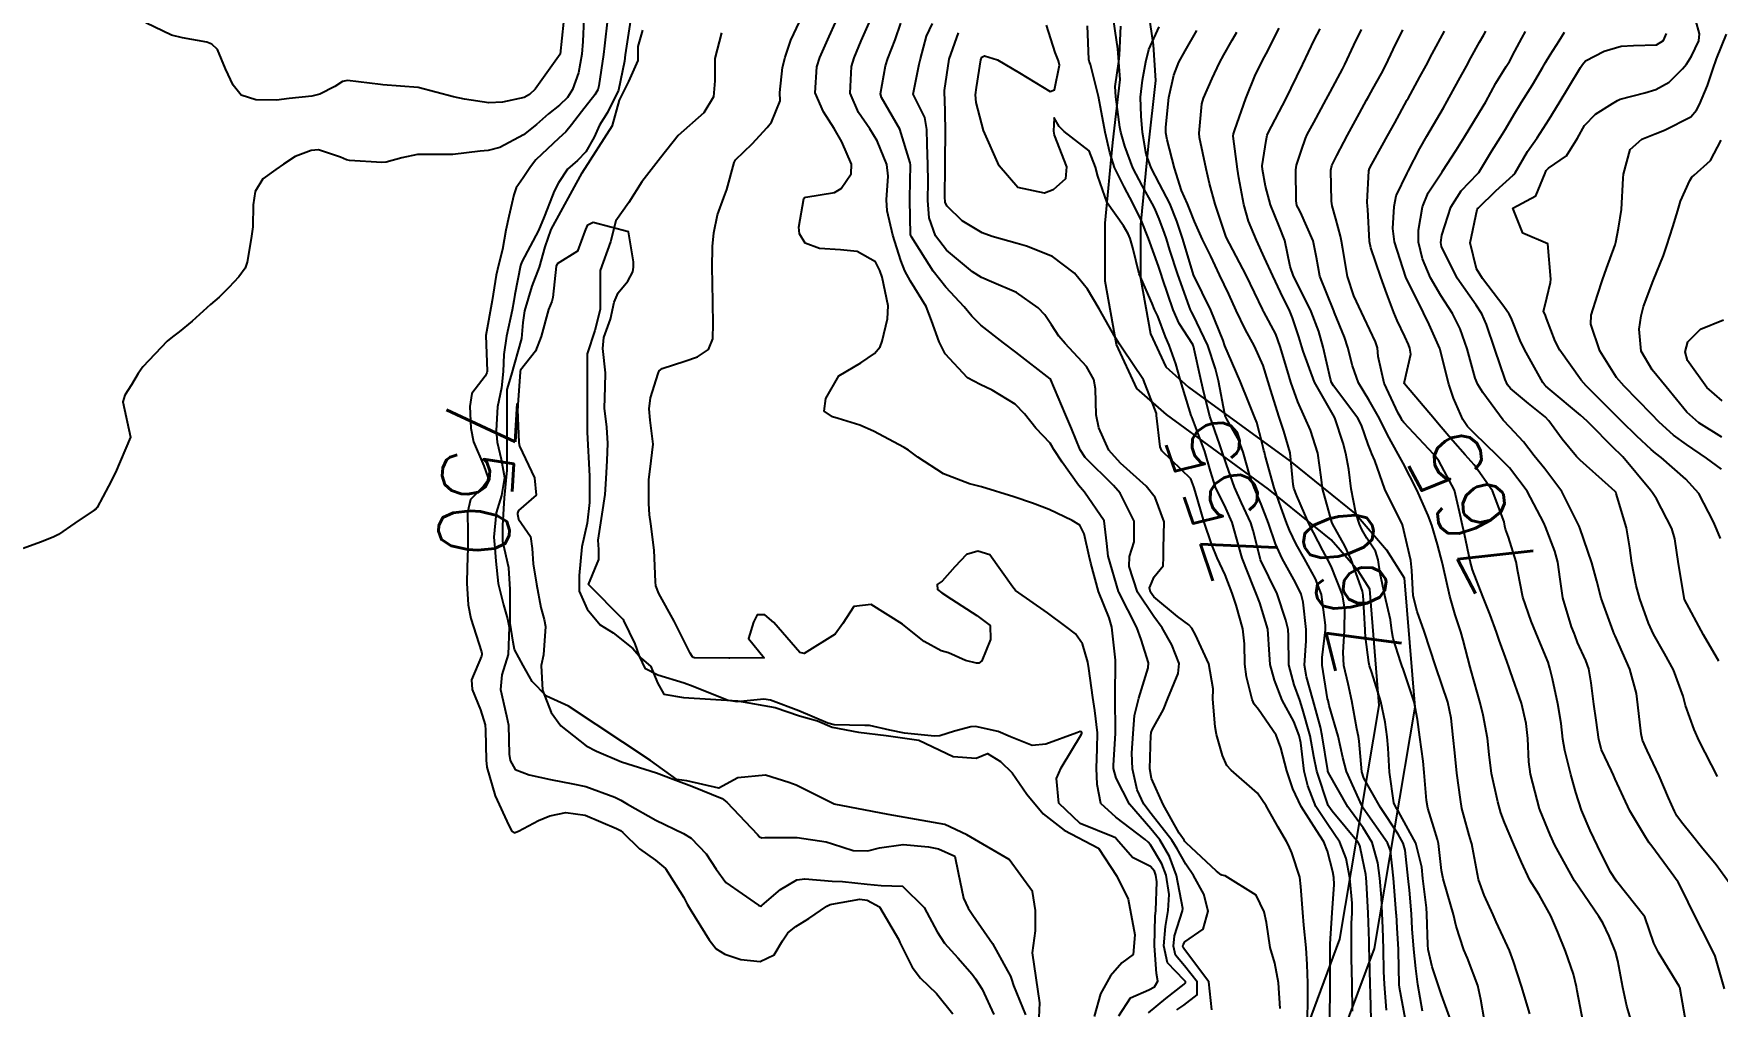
# Model space of a CAD drawing. Header units: metres. Extents: x 318500 to 325275, y 7408834 to 7428799.
# Drawn here: x 322122.5 to 322217.8, y 7422622.8 to 7422677.8 of the extents above; entities that cross this region are included whole.
import ezdxf
from ezdxf.enums import TextEntityAlignment as Align

# ---------------------------------------------------------------- set-up
doc = ezdxf.new("R2010")
doc.units = ezdxf.units.M
doc.header["$MEASUREMENT"] = 0
for name, color, linetype in [('Cotas', 45, 'Continuous'), ('Curvas de Nivel 1m', 11, 'Continuous'), ('Curvas de Nivel 5m', 15, 'Continuous'), ('Hidrografia', 140, 'Continuous'), ('Vias Primárias', 230, 'Continuous'), ('Vias Secundárias', 230, 'Continuous')]:
    doc.layers.add(name, color=color, linetype=linetype)
doc.styles.add('Style-STANDARD', font='STANDARD.shx')

msp = doc.modelspace()

# ---------------------------------------------------------------- linework, layer by layer
at = {"layer": 'Curvas de Nivel 1m', "flags": 128}
for points, elevation in [([(322153.649, 7422678.627), (322153.587, 7422677.347), (322153.519, 7422676.628), (322153.331, 7422675.583), (322153.004, 7422674.633), (322152.714, 7422674.185), (322152.257, 7422673.742), (322151.642, 7422673.256), (322150.968, 7422672.659), (322150.234, 7422672.069), (322148.883, 7422671.347), (322148.225, 7422671.18), (322147.78, 7422671.148), (322146.222, 7422670.961), (322144.441, 7422670.966), (322144.222, 7422670.956), (322143.346, 7422670.763), (322142.466, 7422670.526), (322142.216, 7422670.509), (322140.39, 7422670.626), (322140.218, 7422670.66), (322139.868, 7422670.805), (322138.624, 7422671.224), (322138.224, 7422671.187), (322137.315, 7422670.844), (322136.652, 7422670.415), (322136.209, 7422670.117), (322135.477, 7422669.591), (322135.041, 7422668.871), (322134.93, 7422668.121), (322134.906, 7422666.873), (322134.816, 7422666.211), (322134.596, 7422664.875), (322134.49, 7422664.521), (322134.127, 7422664.038), (322133.566, 7422663.441), (322133.015, 7422662.896), (322132.527, 7422662.481), (322132.098, 7422662.098), (322131.481, 7422661.524), (322130.74, 7422660.923), (322130.363, 7422660.641), (322130.075, 7422660.404), (322128.691, 7422658.951), (322128.432, 7422658.576), (322128.044, 7422657.918), (322127.666, 7422657.335), (322127.553, 7422656.967), (322128, 7422654.96), (322127.139, 7422652.973), (322126.752, 7422652.194), (322126.105, 7422650.988), (322126.037, 7422650.9), (322125.948, 7422650.84), (322124.842, 7422650.095), (322123.927, 7422649.467), (322123.627, 7422649.312), (322122.907, 7422649.025), (322121.916, 7422648.675)], 751), ([(322152.499, 7422678.457), (322152.3, 7422676.64), (322150.888, 7422674.661), (322150.568, 7422674.363), (322150.263, 7422674.194), (322149.035, 7422673.912), (322148.258, 7422673.891), (322146.882, 7422674.093), (322146.263, 7422674.229), (322144.27, 7422674.75), (322142.272, 7422674.906), (322142.134, 7422674.919), (322140.275, 7422675.147), (322139.992, 7422675.086), (322139.56, 7422674.811), (322138.714, 7422674.373), (322138.262, 7422674.264), (322136.973, 7422674.135), (322136.258, 7422674.035), (322135.083, 7422674.046), (322134.262, 7422674.319), (322133.809, 7422674.887), (322133.375, 7422675.802), (322132.914, 7422676.901), (322132.592, 7422677.195), (322132.304, 7422677.319), (322130.93, 7422677.554), (322130.308, 7422677.71), (322128.864, 7422678.405)], 752), ([(322156.288, 7422678.559), (322155.984, 7422676.595), (322155.945, 7422676.246), (322155.609, 7422674.6), (322154.974, 7422673.332), (322154.534, 7422672.616), (322154.233, 7422671.934), (322153.748, 7422671.102), (322153.277, 7422670.629), (322152.718, 7422670.129), (322152.201, 7422669.359), (322151.959, 7422668.878), (322151.86, 7422668.645), (322151.397, 7422667.426), (322151.085, 7422666.656), (322150.142, 7422664.889), (322150.062, 7422664.671), (322149.745, 7422663.046), (322149.684, 7422662.676), (322149.581, 7422662.154), (322149.265, 7422660.682), (322149.122, 7422659.637), (322149.083, 7422658.685), (322148.975, 7422657.757), (322148.754, 7422656.689), (322148.673, 7422655.347), (322148.738, 7422654.689), (322148.965, 7422653.716), (322149.151, 7422652.682), (322148.99, 7422651.659), (322148.679, 7422650.689), (322148.552, 7422649.307), (322148.603, 7422648.69), (322148.665, 7422647.943), (322148.803, 7422646.686), (322149.093, 7422645.47), (322149.32, 7422644.678), (322149.409, 7422644.221), (322149.364, 7422642.677), (322149.002, 7422641.513), (322148.919, 7422640.679), (322149.27, 7422639.203), (322149.374, 7422638.674), (322149.418, 7422637.029), (322149.467, 7422636.673), (322149.762, 7422636.165), (322150.555, 7422635.861), (322151.754, 7422635.589), (322153.023, 7422635.356), (322153.749, 7422635.199), (322155.404, 7422634.595), (322155.738, 7422634.427), (322156.112, 7422634.206), (322157.721, 7422633.304), (322159.28, 7422632.544), (322159.707, 7422632.271), (322160.555, 7422631.384), (322161.122, 7422630.519), (322161.679, 7422629.774), (322163.515, 7422628.482), (322163.659, 7422628.435), (322163.691, 7422628.448), (322163.721, 7422628.479), (322164.763, 7422629.38), (322165.682, 7422629.922), (322166.152, 7422629.983), (322167.681, 7422629.847), (322168.281, 7422629.821), (322169.679, 7422629.668), (322170.467, 7422629.604), (322171.678, 7422629.551), (322172.898, 7422628.361), (322173.639, 7422626.976), (322174.048, 7422626.344), (322174.803, 7422625.513), (322175.613, 7422624.587), (322175.798, 7422624.318), (322176.175, 7422623.741), (322176.836, 7422622.307)], 749), ([(322185.583, 7422622.392), (322186.568, 7422623.203), (322187.608, 7422624.018), (322187.683, 7422624.085), (322187.683, 7422624.159), (322187.611, 7422624.24), (322186.668, 7422625.222), (322186.456, 7422626.178), (322186.545, 7422627.278), (322186.705, 7422628.174), (322186.764, 7422629.083), (322186.592, 7422630.176), (322186.341, 7422630.825), (322185.707, 7422631.89), (322185.567, 7422632.051), (322185.393, 7422632.195), (322183.729, 7422633.465), (322182.887, 7422634.229), (322182.68, 7422635.307), (322182.644, 7422636.231), (322182.678, 7422637.334), (322182.695, 7422638.231), (322182.547, 7422639.495), (322182.444, 7422640.234), (322182.205, 7422641.876), (322182.146, 7422642.237), (322181.86, 7422643.28), (322181.46, 7422643.84), (322180.9, 7422644.255), (322179.881, 7422645.025), (322178.066, 7422646.298), (322177.903, 7422646.485), (322176.601, 7422648.313), (322175.932, 7422648.517), (322175.284, 7422648.33), (322174.639, 7422647.62), (322173.907, 7422646.811), (322173.635, 7422646.623), (322173.654, 7422646.354), (322173.897, 7422646.152), (322174.438, 7422645.796), (322175.878, 7422644.878), (322176.637, 7422644.312), (322176.651, 7422643.523), (322176.161, 7422642.317), (322175.987, 7422642.179), (322175.848, 7422642.182), (322175.234, 7422642.329), (322174.267, 7422642.756), (322173.855, 7422642.881), (322172.902, 7422643.406), (322171.868, 7422644.219), (322171.672, 7422644.382), (322169.887, 7422645.506), (322168.909, 7422645.391), (322168.29, 7422644.424), (322167.864, 7422643.818), (322166.115, 7422642.719), (322165.853, 7422642.784), (322164.399, 7422644.475), (322163.876, 7422644.906), (322163.446, 7422644.917), (322163.235, 7422644.49), (322162.948, 7422643.581), (322163.85, 7422642.48), (322161.895, 7422642.463), (322161.849, 7422642.465), (322159.911, 7422642.477), (322159.849, 7422642.495), (322159.782, 7422642.541), (322159.65, 7422642.744), (322158.756, 7422644.551), (322157.893, 7422646.115), (322157.721, 7422646.563), (322157.689, 7422646.777), (322157.627, 7422648.565), (322157.434, 7422650.057), (322157.359, 7422650.569), (322157.318, 7422651.211), (322157.321, 7422652.57), (322157.395, 7422653.163), (322157.556, 7422654.567), (322157.392, 7422655.937), (322157.333, 7422656.57), (322157.42, 7422657.188), (322157.846, 7422658.563), (322157.911, 7422658.713), (322158.064, 7422658.842), (322159.351, 7422659.267), (322160.075, 7422659.516), (322160.695, 7422659.917), (322160.935, 7422660.527), (322160.962, 7422661.39), (322160.942, 7422662.528), (322160.914, 7422663.742), (322160.908, 7422664.528), (322160.926, 7422665.761), (322160.997, 7422666.528), (322161.206, 7422667.551), (322161.555, 7422668.52), (322161.737, 7422668.977), (322162.146, 7422670.511), (322162.222, 7422670.659), (322163.168, 7422671.564), (322164.019, 7422672.483), (322164.253, 7422672.784), (322164.74, 7422674), (322164.734, 7422674.475), (322164.878, 7422675.887), (322165.031, 7422676.473), (322165.35, 7422677.429), (322165.842, 7422678.465)], 749), ([(322189.165, 7422622.565), (322188.997, 7422624.146), (322187.628, 7422625.983), (322187.55, 7422626.082), (322187.532, 7422626.161), (322187.544, 7422626.249), (322187.634, 7422626.412), (322188.674, 7422627.121), (322188.965, 7422628.147), (322188.713, 7422629.111), (322188.136, 7422630.156), (322187.696, 7422630.806), (322187.205, 7422631.667), (322186.897, 7422632.172), (322185.732, 7422633.645), (322185.315, 7422634.196), (322184.941, 7422635.013), (322184.677, 7422636.206), (322184.651, 7422637.079), (322184.71, 7422638.206), (322184.8, 7422639.21), (322185.033, 7422640.202), (322185.57, 7422641.919), (322185.577, 7422642.194), (322185.18, 7422643.517), (322184.93, 7422644.204), (322183.9, 7422646.2), (322183.889, 7422646.22), (322183.885, 7422646.236), (322183.298, 7422648.226), (322183.222, 7422648.942), (322183.078, 7422650.229), (322181.974, 7422651.848), (322181.623, 7422652.245), (322180.706, 7422653.553), (322180.223, 7422654.267), (322180.148, 7422654.404), (322180.014, 7422654.62), (322179.212, 7422655.472), (322178.573, 7422656.292), (322178.038, 7422656.833), (322176.736, 7422657.626), (322176.054, 7422657.947), (322175.351, 7422658.331), (322174.08, 7422659.683), (322173.742, 7422660.355), (322173.314, 7422661.574), (322173.007, 7422662.367), (322172.131, 7422663.796), (322171.798, 7422664.383), (322171.578, 7422664.956), (322171.116, 7422666.391), (322170.804, 7422667.773), (322170.773, 7422668.394), (322170.864, 7422669.739), (322170.786, 7422670.394), (322170.24, 7422671.73), (322169.828, 7422672.406), (322169.174, 7422673.332), (322168.7, 7422674.424), (322168.777, 7422675.939), (322168.931, 7422676.421), (322169.34, 7422677.389), (322169.782, 7422678.408)], 751), ([(322193.037, 7422622.64), (322192.935, 7422624.09), (322192.724, 7422625.197), (322192.474, 7422626.097), (322192.255, 7422627.497), (322192.121, 7422628.103), (322191.674, 7422629.053), (322189.923, 7422630.136), (322189.731, 7422630.18), (322189.691, 7422630.194), (322189.43, 7422630.405), (322187.708, 7422632.004), (322187.644, 7422632.096), (322187.606, 7422632.162), (322187.317, 7422632.565), (322186.408, 7422634.18), (322185.762, 7422635.648), (322185.667, 7422636.192), (322185.725, 7422638.127), (322185.73, 7422638.191), (322185.736, 7422638.246), (322185.793, 7422638.397), (322186.43, 7422639.562), (322186.68, 7422640.177), (322187.258, 7422641.586), (322187.312, 7422642.168), (322186.898, 7422643.212), (322186.36, 7422644.183), (322185.879, 7422644.821), (322184.962, 7422646.204), (322184.491, 7422647.641), (322184.52, 7422648.211), (322184.772, 7422649.041), (322184.778, 7422650.208), (322183.974, 7422651.802), (322183.608, 7422652.224), (322182.004, 7422653.816), (322181.711, 7422654.244), (322181.223, 7422655.453), (322180.895, 7422656.257), (322180.059, 7422658.206), (322180.016, 7422658.271), (322178.082, 7422659.773), (322177.391, 7422660.307), (322176.1, 7422661.312), (322175.588, 7422661.811), (322175.155, 7422662.334), (322174.127, 7422663.461), (322173.4, 7422664.361), (322172.169, 7422666.295), (322172.132, 7422666.38), (322172.122, 7422666.429), (322172.087, 7422668.381), (322172.088, 7422668.484), (322172.113, 7422670.381), (322172.106, 7422670.497), (322171.514, 7422672.387), (322170.484, 7422674.182), (322170.419, 7422674.399), (322170.715, 7422675.975), (322170.848, 7422676.395), (322171.25, 7422677.456), (322171.583, 7422678.387)], 752), ([(322194.586, 7422622.07), (322194.607, 7422623.058), (322194.595, 7422624.07), (322194.563, 7422625.128), (322194.501, 7422626.071), (322194.376, 7422627.346), (322194.315, 7422628.073), (322194.212, 7422629.544), (322194.138, 7422630.076), (322193.704, 7422631.441), (322193.502, 7422631.877), (322193.389, 7422632.085), (322192.924, 7422632.89), (322192.238, 7422634.103), (322191.751, 7422634.823), (322190.259, 7422636.133), (322190.025, 7422636.389), (322189.778, 7422636.957), (322189.438, 7422638.144), (322189.364, 7422638.577), (322189.223, 7422640.146), (322189.247, 7422640.727), (322189.001, 7422642.148), (322188.239, 7422643.783), (322188.034, 7422644.158), (322187.873, 7422644.356), (322187.228, 7422644.822), (322185.896, 7422645.936), (322185.708, 7422646.193), (322185.648, 7422646.45), (322185.913, 7422647.063), (322186.419, 7422647.686), (322186.434, 7422648.182), (322186.44, 7422648.687), (322186.465, 7422650.182), (322185.971, 7422651.561), (322185.448, 7422652.198), (322183.999, 7422653.489), (322183.349, 7422654.227), (322182.77, 7422655.485), (322182.622, 7422656.234), (322182.579, 7422657.707), (322182.495, 7422658.236), (322182.071, 7422658.957), (322180.867, 7422660.258), (322180.516, 7422660.685), (322180.1, 7422661.314), (322179.714, 7422661.884), (322179.35, 7422662.281), (322178.123, 7422663.146), (322176.699, 7422663.746), (322176.135, 7422664.003), (322175.636, 7422664.328), (322174.158, 7422665.542), (322173.543, 7422666.359), (322173.185, 7422667.37), (322173.101, 7422668.366), (322173.115, 7422669.457), (322173.107, 7422670.367), (322173.057, 7422671.549), (322173.044, 7422672.368), (322172.935, 7422673.048), (322172.27, 7422674.38), (322172.609, 7422676.062), (322172.683, 7422676.374), (322173.028, 7422677.661), (322173.36, 7422678.365)], 753), ([(322195.851, 7422622.056), (322195.863, 7422623.8), (322195.857, 7422624.056), (322195.857, 7422624.299), (322195.859, 7422626.057), (322195.866, 7422626.289), (322195.982, 7422628.055), (322196.09, 7422629.648), (322196.069, 7422630.054), (322196.009, 7422630.372), (322195.705, 7422631.541), (322195.508, 7422632.062), (322195.084, 7422632.702), (322194.224, 7422634.075), (322193.755, 7422635.076), (322193.413, 7422636.085), (322193.073, 7422637.381), (322192.804, 7422638.095), (322191.812, 7422639.558), (322191.563, 7422639.86), (322191.443, 7422640.116), (322191.121, 7422641.403), (322191.034, 7422642.122), (322191.008, 7422643.269), (322190.914, 7422644.124), (322190.554, 7422645.466), (322190.324, 7422646.134), (322189.916, 7422647.18), (322189.463, 7422648.145), (322189.149, 7422648.937), (322188.734, 7422650.152), (322188.23, 7422651.904), (322188.157, 7422652.158), (322187.987, 7422652.617), (322186.342, 7422654.185), (322186.238, 7422654.412), (322186.043, 7422656.19), (322186.032, 7422656.312), (322185.298, 7422658.201), (322184.087, 7422659.997), (322183.937, 7422660.222), (322183.722, 7422660.595), (322182.798, 7422662.233), (322182.126, 7422663.334), (322181.398, 7422664.251), (322180.154, 7422665.192), (322178.679, 7422665.776), (322178.164, 7422665.918), (322176.743, 7422666.314), (322176.172, 7422666.528), (322175.049, 7422667.208), (322174.187, 7422668.029), (322174.086, 7422668.248), (322174.074, 7422668.352), (322174.073, 7422668.47), (322174.087, 7422670.352), (322174.087, 7422670.487), (322174.098, 7422672.352), (322174.066, 7422674.151), (322174.047, 7422674.353), (322174.049, 7422674.578), (322174.3, 7422676.35), (322174.83, 7422677.835)], 754), ([(322198.182, 7422622.021), (322198.138, 7422623.486), (322198.118, 7422624.022), (322198.081, 7422625.576), (322198.07, 7422626.024), (322198.063, 7422626.442), (322198.019, 7422628.025), (322197.926, 7422629.787), (322197.905, 7422630.027), (322197.881, 7422630.216), (322197.701, 7422631.131), (322197.54, 7422631.864), (322197.455, 7422632.034), (322195.981, 7422633.811), (322195.779, 7422634.059), (322195.741, 7422634.126), (322195.109, 7422636.067), (322194.946, 7422636.9), (322194.733, 7422638.071), (322194.291, 7422639.597), (322194.14, 7422640.077), (322193.833, 7422640.944), (322193.53, 7422642.085), (322193.509, 7422643.728), (322193.489, 7422644.086), (322193.36, 7422644.606), (322192.858, 7422646.096), (322191.929, 7422648.028), (322191.898, 7422648.11), (322191.515, 7422649.686), (322191.369, 7422650.119), (322190.848, 7422651.245), (322190.452, 7422652.133), (322189.999, 7422653.414), (322189.762, 7422654.142), (322189.623, 7422654.535), (322189.05, 7422656.15), (322188.71, 7422657.493), (322188.573, 7422658.155), (322188.129, 7422660.12), (322188.115, 7422660.16), (322188.09, 7422660.206), (322187.327, 7422661.397), (322186.988, 7422662.177), (322186.38, 7422663.943), (322186.294, 7422664.188), (322186.147, 7422664.634), (322185.586, 7422666.199), (322185.182, 7422667.207), (322184.707, 7422668.212), (322184.204, 7422669.131), (322183.655, 7422670.226), (322183.392, 7422671.069), (322183.132, 7422672.231), (322182.863, 7422673.635), (322182.752, 7422674.235), (322182.297, 7422676.047), (322182.236, 7422676.241), (322182.212, 7422676.331), (322182.143, 7422678.243)], 756), ([(322199.047, 7422622.549), (322198.933, 7422624.01), (322198.904, 7422624.728), (322198.881, 7422626.011), (322198.843, 7422627.203), (322198.812, 7422628.013), (322198.762, 7422628.925), (322198.674, 7422630.015), (322198.568, 7422630.886), (322198.233, 7422632.022), (322197.722, 7422632.857), (322196.861, 7422634.043), (322195.769, 7422635.966), (322195.732, 7422636.06), (322195.724, 7422636.107), (322195.411, 7422638.064), (322195.308, 7422638.554), (322194.903, 7422640.069), (322194.516, 7422641.397), (322194.408, 7422642.074), (322194.503, 7422643.434), (322194.512, 7422644.074), (322194.339, 7422645.629), (322194.227, 7422646.077), (322193.91, 7422646.748), (322193.145, 7422648.092), (322192.768, 7422648.927), (322192.379, 7422650.104), (322191.966, 7422651.184), (322191.568, 7422652.116), (322191.326, 7422652.784), (322190.939, 7422654.126), (322190.69, 7422654.804), (322190.028, 7422655.948), (322189.943, 7422656.141), (322189.908, 7422656.265), (322189.538, 7422658.145), (322189.379, 7422658.838), (322188.934, 7422660.152), (322188.107, 7422661.891), (322188.013, 7422662.065), (322187.971, 7422662.162), (322187.889, 7422662.387), (322187.245, 7422664.173), (322186.801, 7422665.54), (322186.605, 7422666.183), (322186.496, 7422666.508), (322186.181, 7422667.323), (322185.93, 7422667.936), (322185.801, 7422668.196), (322185.245, 7422669.164), (322184.7, 7422670.213), (322184.238, 7422671.437), (322184.024, 7422672.222), (322183.969, 7422672.507), (322183.739, 7422674.225), (322183.705, 7422674.799), (322183.901, 7422676.224), (322183.943, 7422676.586), (322184.03, 7422678.223)], 757), ([(322200.122, 7422621.995), (322199.785, 7422623.82), (322199.769, 7422623.998), (322199.732, 7422625.906), (322199.728, 7422625.999), (322199.652, 7422627.191), (322199.609, 7422627.95), (322199.605, 7422628.001), (322199.604, 7422628.058), (322199.443, 7422630.004), (322199.277, 7422631.578), (322199.112, 7422632.009), (322197.739, 7422633.982), (322197.707, 7422634.03), (322197.656, 7422634.116), (322196.794, 7422636.045), (322196.576, 7422636.847), (322196.322, 7422638.052), (322195.816, 7422639.791), (322195.745, 7422640.061), (322195.72, 7422640.162), (322195.415, 7422642.064), (322195.416, 7422642.503), (322195.6, 7422644.063), (322195.608, 7422644.329), (322195.377, 7422646.065), (322195.033, 7422646.949), (322194.403, 7422648.075), (322193.938, 7422648.916), (322193.563, 7422649.702), (322193.408, 7422650.088), (322193.083, 7422650.973), (322192.695, 7422652.099), (322192.183, 7422653.932), (322192.141, 7422654.108), (322192.117, 7422654.214), (322192.015, 7422654.618), (322191.71, 7422655.798), (322191.591, 7422656.117), (322191.283, 7422656.879), (322190.773, 7422658.129), (322190.084, 7422659.707), (322189.909, 7422660.142), (322189.807, 7422660.428), (322189.117, 7422662.15), (322188.14, 7422664.16), (322187.535, 7422666.17), (322187.196, 7422667.191), (322186.786, 7422668.181), (322186.207, 7422669.293), (322185.74, 7422670.197), (322185.459, 7422670.974), (322185.251, 7422672.205), (322185.178, 7422673.125), (322185.138, 7422674.207), (322185.244, 7422675.165), (322185.433, 7422676.203), (322185.603, 7422676.908), (322186.194, 7422678.192)], 758), ([(322201.081, 7422622.492), (322200.831, 7422623.988), (322200.719, 7422624.893), (322200.596, 7422625.99), (322200.499, 7422627.144), (322200.456, 7422627.992), (322200.347, 7422629.326), (322200.275, 7422629.994), (322200.098, 7422631.604), (322200, 7422631.997), (322199.718, 7422632.504), (322198.714, 7422634.015), (322197.765, 7422635.668), (322197.649, 7422636.032), (322197.51, 7422637.757), (322197.47, 7422638.035), (322197.364, 7422638.469), (322197.088, 7422640.041), (322196.875, 7422641.003), (322196.631, 7422642.048), (322196.59, 7422642.781), (322196.676, 7422644.048), (322196.702, 7422645.233), (322196.56, 7422646.05), (322195.924, 7422647.663), (322195.717, 7422648.062), (322195.449, 7422648.551), (322194.664, 7422650.073), (322193.973, 7422651.642), (322193.814, 7422652.082), (322193.774, 7422652.292), (322193.593, 7422654.086), (322193.242, 7422655.312), (322192.98, 7422656.096), (322192.493, 7422657.664), (322192.355, 7422658.106), (322192.074, 7422659.012), (322191.59, 7422660.117), (322191.053, 7422661.079), (322190.541, 7422662.134), (322190.124, 7422663.053), (322189.607, 7422664.145), (322189.106, 7422665.2), (322188.637, 7422666.155), (322188.18, 7422667.162), (322187.911, 7422667.888), (322187.789, 7422668.166), (322187.448, 7422668.925), (322187.052, 7422670.178), (322186.643, 7422671.785), (322186.576, 7422672.185), (322186.573, 7422672.505), (322186.739, 7422674.183), (322187.018, 7422675.451), (322187.311, 7422676.18), (322187.663, 7422676.823), (322188.327, 7422677.972)], 759), ([(322204.593, 7422621.935), (322204.391, 7422623.146), (322204.209, 7422623.941), (322203.633, 7422625.479), (322203.433, 7422625.953), (322203, 7422627.306), (322202.843, 7422627.962), (322202.51, 7422629.135), (322202.256, 7422629.972), (322202.168, 7422630.444), (322201.988, 7422631.976), (322201.941, 7422632.205), (322201.724, 7422632.888), (322201.395, 7422633.983), (322201.318, 7422634.413), (322201.19, 7422635.986), (322201.128, 7422636.635), (322200.931, 7422637.989), (322200.803, 7422638.992), (322200.616, 7422639.992), (322199.986, 7422641.861), (322199.931, 7422641.999), (322199.852, 7422642.213), (322199.425, 7422643.566), (322199.346, 7422644.008), (322199.268, 7422644.621), (322198.957, 7422646.014), (322198.684, 7422647.253), (322198.581, 7422648.02), (322198.426, 7422648.513), (322197.942, 7422649.252), (322197.658, 7422649.745), (322197.527, 7422650.036), (322197.322, 7422650.677), (322197.043, 7422652.044), (322196.911, 7422653.132), (322196.75, 7422654.049), (322196.59, 7422654.626), (322196.125, 7422656.059), (322196.033, 7422656.235), (322194.976, 7422658.071), (322194.329, 7422659.835), (322194.264, 7422660.078), (322194.096, 7422660.652), (322193.737, 7422661.716), (322193.578, 7422662.088), (322193.057, 7422663.165), (322192.612, 7422664.103), (322192.155, 7422665.109), (322191.691, 7422666.117), (322191.248, 7422667.191), (322190.985, 7422668.128), (322190.699, 7422669.646), (322190.626, 7422670.134), (322190.381, 7422672.005), (322190.394, 7422672.138), (322190.465, 7422672.35), (322191.089, 7422674.128), (322191.648, 7422675.478), (322191.955, 7422676.115), (322192.07, 7422676.347), (322192.31, 7422676.797), (322192.759, 7422677.67), (322192.983, 7422678.103)], 761), ([(322207.161, 7422622.33), (322206.692, 7422623.909), (322206.242, 7422625.302), (322206.011, 7422625.916), (322205.648, 7422626.7), (322205.264, 7422627.534), (322205.088, 7422627.929), (322204.571, 7422629.043), (322204.249, 7422629.942), (322203.916, 7422631.748), (322203.877, 7422631.948), (322203.839, 7422632.066), (322203.725, 7422632.442), (322203.399, 7422633.619), (322203.32, 7422633.956), (322203.239, 7422634.466), (322203.032, 7422635.961), (322202.917, 7422637.098), (322202.831, 7422637.964), (322202.708, 7422639.065), (322202.511, 7422639.97), (322201.85, 7422641.98), (322201.189, 7422643.987), (322200.781, 7422645.097), (322200.56, 7422645.993), (322200.493, 7422647.422), (322200.419, 7422647.995), (322199.95, 7422650), (322198.957, 7422652.015), (322198.381, 7422653.648), (322198.223, 7422654.027), (322198.16, 7422654.177), (322198.015, 7422654.55), (322197.634, 7422655.643), (322197.42, 7422656.039), (322196.057, 7422657.874), (322195.943, 7422658.061), (322195.877, 7422658.247), (322195.462, 7422660.066), (322195.22, 7422660.947), (322194.797, 7422662.073), (322194.13, 7422663.411), (322193.787, 7422664.085), (322193.605, 7422664.631), (322193.305, 7422666.093), (322192.979, 7422666.899), (322192.479, 7422668.106), (322192.206, 7422669.162), (322192.027, 7422670.113), (322192.018, 7422670.318), (322192.245, 7422671.755), (322192.303, 7422672.056), (322192.321, 7422672.109), (322192.984, 7422673.382), (322193.354, 7422674.099), (322193.657, 7422674.719), (322194.299, 7422676.034), (322194.315, 7422676.075), (322194.967, 7422677.434), (322195.292, 7422678.076)], 762), ([(322210.183, 7422621.861), (322209.834, 7422623.639), (322209.791, 7422623.867), (322209.621, 7422624.588), (322209.175, 7422625.877), (322208.734, 7422626.966), (322208.34, 7422627.89), (322207.678, 7422629.07), (322207.168, 7422629.905), (322206.692, 7422630.924), (322206.256, 7422631.915), (322205.732, 7422633.161), (322205.524, 7422633.709), (322205.456, 7422633.924), (322205.347, 7422634.325), (322204.99, 7422635.932), (322204.867, 7422637.019), (322204.767, 7422637.935), (322204.514, 7422639.235), (322204.35, 7422639.942), (322203.847, 7422641.736), (322203.79, 7422641.951), (322203.386, 7422643.478), (322203.247, 7422643.959), (322202.941, 7422644.907), (322202.631, 7422645.969), (322202.253, 7422647.647), (322202.175, 7422647.976), (322202.127, 7422648.172), (322201.939, 7422648.885), (322201.61, 7422649.983), (322201.404, 7422650.539), (322200.774, 7422651.992), (322200.002, 7422653.49), (322199.707, 7422654.005), (322199.106, 7422655.099), (322198.66, 7422656.021), (322198.046, 7422657.081), (322197.468, 7422658.039), (322197.12, 7422658.999), (322196.866, 7422660.048), (322196.669, 7422660.625), (322196.109, 7422661.998), (322196.081, 7422662.06), (322196.062, 7422662.109), (322195.277, 7422664.069), (322195.089, 7422665.137), (322194.91, 7422666.073), (322194.186, 7422667.689), (322194.044, 7422667.937), (322193.983, 7422668.083), (322193.937, 7422668.34), (322193.913, 7422670.093), (322193.956, 7422670.361), (322194.237, 7422671.212), (322194.47, 7422671.863), (322194.57, 7422672.085), (322194.94, 7422672.763), (322195.643, 7422674.069), (322195.861, 7422674.481), (322196.289, 7422675.299), (322196.557, 7422675.795), (322196.687, 7422676.054), (322197.21, 7422677.153), (322197.635, 7422678.04)], 763), ([(322212.921, 7422621.827), (322212.655, 7422622.768), (322212.414, 7422623.832), (322212.14, 7422625.327), (322212.015, 7422625.836), (322211.649, 7422626.74), (322211.289, 7422627.478), (322211.068, 7422627.849), (322209.69, 7422629.87), (322208.572, 7422631.887), (322208.301, 7422632.467), (322207.74, 7422633.85), (322207.719, 7422633.9), (322207.71, 7422633.931), (322207.188, 7422635.906), (322207.095, 7422636.589), (322207.038, 7422637.908), (322206.955, 7422638.757), (322206.692, 7422639.911), (322206.07, 7422641.694), (322205.987, 7422641.919), (322205.854, 7422642.283), (322205.427, 7422643.488), (322205.275, 7422643.929), (322204.906, 7422644.913), (322204.504, 7422645.941), (322203.923, 7422647.456), (322203.78, 7422647.952), (322203.465, 7422649.477), (322203.346, 7422649.959), (322203.176, 7422650.748), (322202.897, 7422651.966), (322202.005, 7422653.633), (322201.724, 7422653.983), (322200.028, 7422655.801), (322199.946, 7422655.918), (322199.901, 7422656.002), (322199.718, 7422656.322), (322198.913, 7422658.017), (322198.577, 7422659.528), (322198.534, 7422660.023), (322198.431, 7422660.365), (322198.1, 7422661.031), (322197.788, 7422661.716), (322197.637, 7422662.037), (322197.202, 7422662.965), (322196.853, 7422664.049), (322196.589, 7422665.628), (322196.512, 7422666.055), (322196.45, 7422666.333), (322196.183, 7422667.312), (322195.973, 7422668.062), (322195.939, 7422668.319), (322195.894, 7422670.065), (322195.952, 7422670.336), (322196.233, 7422670.907), (322196.632, 7422671.666), (322196.84, 7422672.051), (322197.53, 7422673.308), (322197.928, 7422674.035), (322198.048, 7422674.259), (322198.28, 7422674.67), (322198.768, 7422675.55), (322199.012, 7422676.023), (322199.434, 7422676.898), (322199.979, 7422678.014)], 764), ([(322218.164, 7422623.754), (322217.638, 7422625.603), (322217.575, 7422625.761), (322216.924, 7422627.042), (322216.543, 7422627.777), (322215.686, 7422629.532), (322215.545, 7422629.792), (322215.158, 7422630.338), (322214.057, 7422631.815), (322213.919, 7422632.014), (322213.725, 7422632.308), (322212.817, 7422633.829), (322211.989, 7422635.616), (322211.886, 7422635.839), (322211.774, 7422636.082), (322211.223, 7422637.28), (322211.062, 7422637.851), (322210.91, 7422638.957), (322210.787, 7422639.855), (322210.629, 7422641.067), (322210.505, 7422641.86), (322210.329, 7422642.337), (322209.865, 7422643.356), (322209.717, 7422643.721), (322209.658, 7422643.873), (322209.518, 7422644.233), (322209.017, 7422645.883), (322208.876, 7422646.926), (322208.748, 7422647.888), (322208.565, 7422648.52), (322208.039, 7422649.899), (322207.953, 7422650.121), (322207.013, 7422651.91), (322206, 7422653.23), (322205.31, 7422653.937), (322204.022, 7422655.172), (322203.639, 7422655.569), (322203.376, 7422655.96), (322202.84, 7422657.176), (322202.581, 7422657.972), (322202.089, 7422659.908), (322202.068, 7422659.98), (322201.456, 7422661.339), (322201.148, 7422661.994), (322200.14, 7422664.01), (322199.506, 7422666.017), (322199.415, 7422666.78), (322199.48, 7422668.017), (322199.599, 7422668.616), (322200.218, 7422669.909), (322200.256, 7422669.973), (322200.271, 7422670.009), (322200.941, 7422671.298), (322201.341, 7422671.994), (322202.266, 7422673.601), (322202.476, 7422673.977), (322203.116, 7422675.139), (322203.571, 7422675.961), (322203.829, 7422676.435), (322204.32, 7422677.315), (322204.548, 7422677.726), (322204.664, 7422677.947)], 766), ([(322218.433, 7422629.753), (322217.705, 7422630.764), (322216.872, 7422631.773), (322216.36, 7422632.414), (322215.734, 7422633.189), (322215.482, 7422633.539), (322215.34, 7422633.796), (322215.001, 7422634.552), (322214.473, 7422635.809), (322213.791, 7422637.23), (322213.537, 7422637.823), (322213.452, 7422638.175), (322213.276, 7422639.825), (322213.2, 7422640.455), (322212.823, 7422641.83), (322211.992, 7422643.716), (322211.937, 7422643.839), (322211.872, 7422643.994), (322211.204, 7422645.85), (322210.949, 7422646.82), (322210.665, 7422647.863), (322209.989, 7422649.83), (322209.973, 7422649.87), (322209.951, 7422649.93), (322208.966, 7422651.885), (322207.999, 7422653.175), (322207.408, 7422653.909), (322206.806, 7422654.707), (322206.026, 7422655.529), (322205.644, 7422655.934), (322204.505, 7422657.494), (322204.22, 7422657.948), (322204.065, 7422658.313), (322203.618, 7422659.957), (322203.227, 7422661.089), (322202.777, 7422661.97), (322202.125, 7422662.976), (322201.543, 7422663.989), (322201.087, 7422665.065), (322200.86, 7422666), (322200.859, 7422666.682), (322201.081, 7422667.997), (322201.399, 7422668.795), (322202.202, 7422669.98), (322202.22, 7422670.009), (322203, 7422671.208), (322203.46, 7422671.962), (322204.263, 7422673.265), (322204.528, 7422673.686), (322204.676, 7422673.946), (322205.236, 7422674.99), (322205.828, 7422675.935), (322206.009, 7422676.228), (322206.313, 7422676.802), (322206.707, 7422677.542), (322206.918, 7422677.921)], 767), ([(322217.77, 7422635.76), (322216.747, 7422637.776), (322216.451, 7422638.428), (322215.974, 7422639.788), (322215.828, 7422640.309), (322215.294, 7422641.798), (322214.78, 7422642.727), (322214.152, 7422643.816), (322213.879, 7422644.445), (322213.385, 7422645.825), (322213.169, 7422646.573), (322212.923, 7422647.835), (322212.815, 7422648.713), (322212.622, 7422649.84), (322212.05, 7422651.778), (322212.016, 7422651.849), (322211.981, 7422651.893), (322211.613, 7422652.226), (322210.007, 7422653.659), (322209.791, 7422653.873), (322208.983, 7422654.849), (322208.233, 7422655.897), (322208.033, 7422656.11), (322207.088, 7422656.871), (322206.057, 7422657.721), (322205.893, 7422657.932), (322205.764, 7422658.234), (322205.176, 7422659.939), (322204.701, 7422661.347), (322204.442, 7422661.947), (322204.117, 7422662.433), (322203.054, 7422663.966), (322202.167, 7422665.753), (322202.123, 7422665.981), (322202.174, 7422666.404), (322202.685, 7422667.973), (322203.266, 7422668.902), (322204.219, 7422669.891), (322204.249, 7422669.92), (322204.275, 7422669.949), (322205.011, 7422671.169), (322205.504, 7422671.937), (322205.792, 7422672.397), (322206.263, 7422673.204), (322206.692, 7422673.924), (322207.306, 7422674.894), (322207.89, 7422675.906), (322208.041, 7422676.167), (322208.31, 7422676.597), (322208.82, 7422677.395), (322209.12, 7422677.888)], 768), ([(322217.858, 7422642.3), (322216.986, 7422643.779), (322215.9, 7422645.79), (322215.573, 7422647.795), (322215.363, 7422649.217), (322215.188, 7422649.801), (322214.32, 7422651.47), (322214.092, 7422651.818), (322213.982, 7422651.964), (322212.417, 7422653.844), (322212.218, 7422654.053), (322212.014, 7422654.254), (322210.412, 7422655.866), (322210.035, 7422656.214), (322208.304, 7422657.649), (322208.059, 7422657.847), (322208.009, 7422657.901), (322207.898, 7422658.067), (322206.857, 7422659.918), (322206.614, 7422660.441), (322206.108, 7422661.718), (322205.995, 7422661.931), (322205.692, 7422662.358), (322204.488, 7422663.947), (322204.148, 7422664.486), (322203.789, 7422665.956), (322204.189, 7422667.847), (322204.222, 7422667.917), (322204.249, 7422667.949), (322205.231, 7422668.913), (322206.218, 7422669.79), (322206.292, 7422669.856), (322206.337, 7422669.928), (322207.022, 7422671.135), (322207.566, 7422671.91), (322208.261, 7422672.952), (322208.827, 7422673.892), (322209.373, 7422674.795), (322210.024, 7422675.874), (322210.13, 7422676.046), (322210.306, 7422676.251), (322211.361, 7422676.813), (322212.319, 7422677.084), (322213.033, 7422677.126), (322214.32, 7422677.167), (322214.728, 7422677.41), (322214.9, 7422677.811)], 769), ([(322218.001, 7422653.157), (322217.152, 7422653.779), (322216.018, 7422654.557), (322215.293, 7422655.071), (322214.468, 7422655.813), (322214.037, 7422656.263), (322212.502, 7422657.843), (322212.067, 7422658.336), (322211.119, 7422659.86), (322210.618, 7422661.352), (322210.625, 7422661.865), (322210.986, 7422663.003), (322211.273, 7422663.859), (322211.489, 7422664.517), (322211.98, 7422665.852), (322212.023, 7422666), (322212.179, 7422666.785), (322212.338, 7422667.848), (322212.44, 7422669.623), (322212.456, 7422669.846), (322212.834, 7422671.248), (322213.501, 7422671.831), (322214.253, 7422672.122), (322214.78, 7422672.337), (322216.263, 7422673.086), (322216.587, 7422673.467), (322216.751, 7422673.785), (322217.205, 7422674.862), (322217.513, 7422675.778), (322217.72, 7422676.365), (322218.288, 7422677.77)], 771), ([(322218.022, 7422654.966), (322216.714, 7422655.783), (322216.039, 7422656.389), (322214.87, 7422657.808), (322214.074, 7422658.78), (322213.45, 7422659.83), (322213.344, 7422661.072), (322213.457, 7422661.83), (322213.595, 7422662.35), (322214.14, 7422663.82), (322214.721, 7422665.252), (322214.91, 7422665.809), (322215.246, 7422666.87), (322215.523, 7422667.8), (322215.683, 7422668.312), (322216.216, 7422669.495), (322216.33, 7422669.678), (322216.457, 7422669.788), (322217.384, 7422670.627), (322217.983, 7422671.773)], 772), ([(322183.907, 7422622.215), (322184.566, 7422623.235), (322185.602, 7422623.686), (322185.93, 7422623.86), (322186.114, 7422624.182), (322186.048, 7422624.617), (322185.92, 7422626.186), (322185.97, 7422627.871), (322185.993, 7422628.185), (322186.056, 7422629.813), (322186.006, 7422630.185), (322185.918, 7422630.413), (322185.695, 7422630.664), (322184.68, 7422631.186), (322183.781, 7422632.219), (322183.711, 7422632.29), (322183.584, 7422632.349), (322181.723, 7422633.112), (322180.522, 7422634.258), (322180.372, 7422635.65), (322180.653, 7422636.257), (322181.789, 7422638.157), (322181.807, 7422638.222), (322181.808, 7422638.24), (322181.791, 7422638.291), (322181.717, 7422638.315), (322181.534, 7422638.244), (322179.783, 7422637.597), (322179.012, 7422637.512), (322177.787, 7422638.012), (322177.084, 7422638.307), (322175.794, 7422638.591), (322175.536, 7422638.581), (322174.609, 7422638.338), (322173.787, 7422638.067), (322173.484, 7422638.052), (322171.788, 7422638.225), (322170.946, 7422638.388), (322169.794, 7422638.643), (322169.543, 7422638.655), (322167.794, 7422638.687), (322167.451, 7422638.78), (322165.805, 7422639.49), (322164.209, 7422640.081), (322163.815, 7422640.133), (322162.317, 7422639.998), (322161.813, 7422640.067), (322160.616, 7422640.528), (322159.825, 7422640.857), (322159.323, 7422641.049), (322157.834, 7422641.491), (322157.134, 7422641.865), (322156.789, 7422642.576), (322156.548, 7422643.27), (322155.906, 7422644.589), (322155.871, 7422644.648), (322153.9, 7422646.62), (322154.489, 7422648.044), (322154.484, 7422648.612), (322154.456, 7422649.133), (322154.681, 7422650.609), (322154.857, 7422651.716), (322154.909, 7422652.606), (322154.952, 7422653.649), (322155.006, 7422654.605), (322154.948, 7422655.535), (322154.819, 7422656.608), (322154.853, 7422657.803), (322154.859, 7422658.608), (322154.708, 7422659.983), (322154.777, 7422660.61), (322155.148, 7422661.652), (322155.348, 7422662.601), (322155.576, 7422663.14), (322156.128, 7422663.785), (322156.408, 7422664.313), (322156.457, 7422664.585), (322156.445, 7422664.886), (322156.16, 7422666.59), (322154.167, 7422667.11), (322153.839, 7422666.949), (322153.702, 7422666.625), (322153.287, 7422665.491), (322152.141, 7422664.766), (322152.067, 7422664.641), (322151.89, 7422662.867), (322151.833, 7422662.644), (322151.646, 7422662.187), (322151.236, 7422660.653), (322150.907, 7422659.828), (322150.061, 7422658.76), (322150.042, 7422658.689), (322150.04, 7422658.67), (322149.916, 7422656.787), (322149.904, 7422656.672), (322149.895, 7422656.538), (322149.966, 7422654.671), (322150.007, 7422654.465), (322150.854, 7422652.657), (322150.944, 7422651.677), (322149.952, 7422650.818), (322149.902, 7422650.72), (322149.89, 7422650.671), (322149.885, 7422650.606), (322149.947, 7422650.331), (322150.615, 7422649.339), (322150.72, 7422648.658), (322150.768, 7422647.806), (322150.958, 7422646.654), (322151.205, 7422645.326), (322151.398, 7422644.647), (322151.478, 7422644.258), (322151.362, 7422642.647), (322151.234, 7422642.042), (322151.308, 7422640.648), (322151.801, 7422639.378), (322152.34, 7422638.635), (322153.779, 7422637.505), (322154.356, 7422637.191), (322155.77, 7422636.59), (322157.761, 7422635.965), (322158.69, 7422635.616), (322159.75, 7422635.212), (322161.47, 7422634.514), (322161.737, 7422634.308), (322163.462, 7422632.484), (322163.587, 7422632.36), (322163.708, 7422632.304), (322163.875, 7422632.312), (322165.709, 7422632.319), (322167.343, 7422632.072), (322167.705, 7422631.962), (322168.869, 7422631.58), (322169.702, 7422631.56), (322170.365, 7422631.731), (322171.705, 7422631.927), (322173.138, 7422631.792), (322173.703, 7422631.679), (322174.623, 7422631.26), (322174.825, 7422630.333), (322175.117, 7422628.879), (322175.378, 7422628.324), (322175.654, 7422627.91), (322176.755, 7422626.309), (322177.615, 7422624.769), (322177.781, 7422624.467), (322177.829, 7422624.297), (322177.951, 7422623.949), (322178.619, 7422622.284)], 748), ([(322218.049, 7422657.021), (322217.18, 7422657.779), (322216.083, 7422659.305), (322215.938, 7422659.792), (322216.096, 7422660.363), (322216.808, 7422661.078), (322218.108, 7422661.605)], 773)]:
    msp.add_lwpolyline(points, dxfattribs=dict(at, elevation=elevation))
at = {"layer": 'Curvas de Nivel 5m', "flags": 128}
for points, elevation in [([(322154.988, 7422678.61), (322154.808, 7422677.116), (322154.757, 7422676.613), (322154.499, 7422674.842), (322154.439, 7422674.617), (322154.266, 7422674.337), (322153.503, 7422673.376), (322152.935, 7422672.633), (322152.629, 7422672.243), (322152.232, 7422671.883), (322150.92, 7422670.659), (322150.62, 7422670.258), (322150.204, 7422669.635), (322149.804, 7422669.067), (322149.674, 7422668.678), (322149.4, 7422667.453), (322149.235, 7422666.684), (322149.048, 7422665.586), (322148.809, 7422664.69), (322148.682, 7422664.141), (322148.461, 7422662.695), (322148.104, 7422660.713), (322148.169, 7422658.698), (322148.154, 7422658.603), (322148.056, 7422658.41), (322147.309, 7422657.44), (322147.194, 7422656.708), (322147.25, 7422655.475), (322147.399, 7422654.706), (322147.99, 7422653.339), (322148.203, 7422652.697), (322148.185, 7422652.489), (322147.972, 7422652.2), (322147.221, 7422651.447), (322147.058, 7422650.709), (322147.074, 7422649.573), (322147.078, 7422648.709), (322147.037, 7422647.585), (322147.019, 7422646.709), (322147.104, 7422645.485), (322147.239, 7422644.706), (322147.851, 7422642.812), (322147.878, 7422642.727), (322147.879, 7422642.7), (322147.873, 7422642.676), (322147.848, 7422642.582), (322147.284, 7422641.242), (322147.328, 7422640.697), (322147.803, 7422639.537), (322148.052, 7422638.687), (322148.082, 7422638.392), (322148.109, 7422636.687), (322148.159, 7422636.291), (322148.628, 7422634.681), (322149.398, 7422632.99), (322149.571, 7422632.671), (322149.709, 7422632.585), (322149.949, 7422632.666), (322151.084, 7422633.285), (322151.723, 7422633.535), (322152.619, 7422633.734), (322153.725, 7422633.583), (322155.487, 7422632.819), (322155.712, 7422632.701), (322155.853, 7422632.588), (322156.792, 7422631.664), (322157.695, 7422631.034), (322158.258, 7422630.554), (322159.293, 7422628.916), (322159.492, 7422628.542), (322159.656, 7422628.25), (322160.738, 7422626.523), (322161.128, 7422626.018), (322161.622, 7422625.705), (322162.528, 7422625.405), (322163.618, 7422625.29), (322164.413, 7422625.682), (322164.875, 7422626.468), (322165.184, 7422626.917), (322165.642, 7422627.282), (322166.364, 7422627.735), (322167.382, 7422628.434), (322167.573, 7422628.52), (322167.662, 7422628.539), (322169.256, 7422628.816), (322169.666, 7422628.772), (322170.359, 7422628.393), (322171.448, 7422626.566), (322171.524, 7422626.381), (322171.628, 7422626.143), (322172.223, 7422624.978), (322172.689, 7422624.364), (322173.597, 7422623.485), (322174.524, 7422622.336)], 750), ([(322187.182, 7422622.57), (322187.59, 7422622.836), (322188.344, 7422623.407), (322188.339, 7422624.153), (322187.619, 7422625.058), (322187.109, 7422625.652), (322186.995, 7422626.17), (322187.066, 7422626.741), (322187.505, 7422628.162), (322187.521, 7422628.303), (322187.176, 7422630.168), (322186.77, 7422631.244), (322186.226, 7422632.182), (322185.719, 7422632.808), (322184.517, 7422634.208), (322183.762, 7422635.668), (322183.611, 7422636.222), (322183.597, 7422636.397), (322183.724, 7422638.221), (322183.723, 7422638.289), (322183.696, 7422640.221), (322183.698, 7422640.345), (322183.724, 7422642.221), (322183.719, 7422642.353), (322183.521, 7422644.223), (322183.358, 7422644.745), (322182.765, 7422646.231), (322182.317, 7422647.843), (322182.238, 7422648.237), (322181.942, 7422649.487), (322181.696, 7422649.992), (322181.263, 7422650.25), (322179.959, 7422650.867), (322179.026, 7422651.223), (322177.969, 7422651.582), (322176.132, 7422652.164), (322175.978, 7422652.202), (322175.457, 7422652.328), (322173.988, 7422652.889), (322172.538, 7422653.836), (322172.008, 7422654.223), (322171.76, 7422654.383), (322170.019, 7422655.305), (322169.25, 7422655.64), (322168.026, 7422656.014), (322167.706, 7422656.114), (322167.233, 7422656.442), (322167.335, 7422657.146), (322168.06, 7422658.43), (322169.31, 7422659.173), (322170.079, 7422659.691), (322170.397, 7422660.085), (322170.512, 7422660.396), (322170.827, 7422661.668), (322170.854, 7422662.393), (322170.511, 7422664.019), (322170.383, 7422664.398), (322170.147, 7422664.885), (322169.108, 7422665.463), (322168.157, 7422665.572), (322166.966, 7422665.64), (322166.162, 7422665.947), (322165.833, 7422666.463), (322165.796, 7422666.842), (322166.095, 7422668.461), (322166.133, 7422668.519), (322166.191, 7422668.543), (322167.815, 7422668.816), (322168.199, 7422669.038), (322168.764, 7422669.869), (322168.784, 7422670.422), (322168.239, 7422671.683), (322167.812, 7422672.437), (322167.191, 7422673.378), (322166.736, 7422674.453), (322166.823, 7422675.921), (322166.996, 7422676.45), (322167.514, 7422677.638), (322167.882, 7422678.437)], 750), ([(322217.945, 7422649.225), (322217.715, 7422649.772), (322217.559, 7422650.171), (322216.727, 7422651.783), (322215.992, 7422652.589), (322214.589, 7422653.811), (322214.263, 7422654.067), (322214.015, 7422654.275), (322213.216, 7422655.026), (322212.36, 7422655.845), (322212.035, 7422656.169), (322210.345, 7422657.867), (322210.065, 7422658.193), (322208.858, 7422659.888), (322208.598, 7422660.396), (322208.108, 7422661.68), (322208.051, 7422661.843), (322208.021, 7422661.901), (322207.939, 7422662.076), (322208.124, 7422662.846), (322208.326, 7422663.709), (322208.339, 7422663.897), (322208.17, 7422665.9), (322206.756, 7422666.501), (322206.19, 7422667.93), (322207.492, 7422668.619), (322208.018, 7422669.903), (322208.076, 7422670.048), (322208.224, 7422670.18), (322209.23, 7422670.89), (322209.852, 7422671.876), (322210.257, 7422672.608), (322210.881, 7422673.247), (322211.838, 7422673.854), (322212.114, 7422674.01), (322212.274, 7422674.084), (322213.656, 7422674.453), (322214.282, 7422674.631), (322215.036, 7422675.062), (322215.796, 7422675.798), (322216.029, 7422676.069), (322216.311, 7422676.518), (322216.712, 7422677.399), (322216.756, 7422677.786), (322216.345, 7422679.29)], 770), ([(322197.134, 7422622.489), (322197.107, 7422624.038), (322197.075, 7422625.482), (322197.069, 7422626.039), (322197.075, 7422627.463), (322197.101, 7422628.038), (322197.112, 7422628.595), (322196.977, 7422630.041), (322196.775, 7422631.118), (322196.41, 7422632.05), (322195.725, 7422633.044), (322195.05, 7422634.067), (322194.591, 7422635.238), (322194.4, 7422636.074), (322194.195, 7422637.667), (322194.118, 7422638.077), (322193.802, 7422638.88), (322193.156, 7422640.09), (322192.718, 7422641.215), (322192.477, 7422642.101), (322192.424, 7422642.669), (322192.331, 7422644.103), (322191.892, 7422645.587), (322191.675, 7422646.113), (322191.518, 7422646.504), (322190.892, 7422648.126), (322190.671, 7422648.863), (322190.321, 7422650.134), (322189.962, 7422650.946), (322189.379, 7422652.146), (322189.097, 7422653.046), (322188.769, 7422654.152), (322188.03, 7422656.114), (322188.015, 7422656.146), (322188.004, 7422656.186), (322187.403, 7422658.17), (322187.133, 7422659.115), (322186.746, 7422660.18), (322186.555, 7422660.644), (322186.106, 7422661.821), (322185.988, 7422662.071), (322185.923, 7422662.193), (322185.785, 7422662.525), (322185.062, 7422664.206), (322184.693, 7422665.681), (322184.544, 7422666.214), (322184.437, 7422666.48), (322184.177, 7422666.932), (322183.254, 7422668.229), (322182.717, 7422669.73), (322182.583, 7422670.236), (322182.234, 7422671.172), (322180.809, 7422672.262), (322180.526, 7422672.539), (322180.258, 7422673.044), (322180.211, 7422672.271), (322180.247, 7422672.05), (322180.939, 7422670.259), (322180.881, 7422669.589), (322180.2, 7422668.954), (322179.694, 7422668.781), (322178.202, 7422669.097), (322177.133, 7422670.311), (322176.25, 7422672.32), (322175.833, 7422673.894), (322175.805, 7422674.327), (322175.852, 7422674.751), (322176.094, 7422676.323), (322176.154, 7422676.471), (322176.303, 7422676.546), (322177.041, 7422676.313), (322178.289, 7422675.584), (322180.015, 7422674.533), (322180.275, 7422674.624), (322180.55, 7422676.012), (322180.499, 7422676.267), (322180.307, 7422676.734), (322179.818, 7422678.278)], 755), ([(322202.694, 7422621.963), (322202.159, 7422623.414), (322201.967, 7422623.975), (322201.625, 7422624.992), (322201.409, 7422625.982), (322201.388, 7422626.238), (322201.338, 7422627.983), (322201.31, 7422628.339), (322201.104, 7422629.986), (322201.04, 7422630.644), (322200.717, 7422631.99), (322199.737, 7422633.778), (322199.593, 7422634.002), (322199.465, 7422634.283), (322199.22, 7422636.008), (322199.139, 7422637.365), (322199.091, 7422638.01), (322198.975, 7422638.84), (322198.725, 7422640.016), (322198.225, 7422641.643), (322198.09, 7422642.026), (322198.045, 7422642.22), (322197.866, 7422643.66), (322197.837, 7422643.997), (322197.836, 7422644.031), (322197.838, 7422644.063), (322197.734, 7422646.032), (322197.692, 7422646.244), (322197.046, 7422648.043), (322196.698, 7422648.809), (322195.994, 7422650.059), (322195.951, 7422650.154), (322195.429, 7422652.066), (322195.349, 7422652.707), (322195.168, 7422654.068), (322194.742, 7422655.354), (322194.427, 7422656.076), (322194.043, 7422656.972), (322193.633, 7422658.086), (322193.441, 7422658.718), (322193.042, 7422660.096), (322192.782, 7422660.785), (322192.109, 7422662.058), (322192.09, 7422662.09), (322192.08, 7422662.11), (322192.051, 7422662.17), (322191.105, 7422664.126), (322190.167, 7422665.929), (322190.057, 7422666.141), (322189.966, 7422666.348), (322189.349, 7422668.148), (322189.032, 7422669.327), (322188.848, 7422670.154), (322188.474, 7422671.93), (322188.455, 7422672.158), (322188.601, 7422673.822), (322188.69, 7422674.156), (322189.179, 7422675.265), (322189.602, 7422676.15), (322189.848, 7422676.606), (322190.319, 7422677.427), (322190.579, 7422677.883)], 760), ([(322216.007, 7422621.784), (322215.672, 7422623.726), (322215.656, 7422623.789), (322215.612, 7422623.896), (322214.442, 7422625.808), (322214.172, 7422626.339), (322213.66, 7422627.82), (322212.058, 7422629.836), (322211.698, 7422630.397), (322210.978, 7422631.851), (322210.574, 7422632.703), (322210.074, 7422633.865), (322209.755, 7422634.855), (322209.473, 7422635.874), (322209.132, 7422637.228), (322209.032, 7422637.881), (322208.928, 7422638.758), (322208.742, 7422639.886), (322208.445, 7422641.286), (322208.297, 7422641.893), (322208.187, 7422642.228), (322207.861, 7422643.047), (322207.508, 7422643.904), (322207.237, 7422644.549), (322206.761, 7422645.911), (322206.474, 7422647.363), (322206.378, 7422647.916), (322205.944, 7422649.317), (322205.785, 7422649.759), (322205.749, 7422649.923), (322205.711, 7422650.167), (322205.048, 7422651.934), (322204.002, 7422653.392), (322203.495, 7422653.958), (322202.799, 7422654.75), (322202.027, 7422655.665), (322201.761, 7422655.983), (322200.06, 7422657.983), (322200.048, 7422658), (322200.061, 7422658.1), (322200.419, 7422659.663), (322200.378, 7422659.997), (322200.299, 7422660.205), (322200.097, 7422660.658), (322199.663, 7422661.572), (322199.473, 7422662.016), (322199.078, 7422663.068), (322198.723, 7422664.024), (322198.165, 7422665.67), (322198.091, 7422666.031), (322197.999, 7422667.844), (322197.979, 7422668.033), (322197.965, 7422668.262), (322198.05, 7422670.033), (322198.091, 7422670.163), (322198.226, 7422670.415), (322198.805, 7422671.461), (322199.112, 7422672.021), (322199.516, 7422672.759), (322200.205, 7422674.011), (322200.226, 7422674.056), (322200.272, 7422674.132), (322200.941, 7422675.349), (322201.289, 7422675.995), (322201.637, 7422676.663), (322202.329, 7422677.938)], 765)]:
    msp.add_lwpolyline(points, dxfattribs=dict(at, elevation=elevation))
at = {"layer": 'Hidrografia'}
for points in [[(322179.364, 7422621.306), (322179.447, 7422622.955), (322179.023, 7422625.787), (322179.188, 7422627.024), (322179.188, 7422628.178), (322179.023, 7422629.25), (322177.703, 7422631.064), (322175.31, 7422632.466), (322174.073, 7422633.043), (322170.856, 7422633.621), (322167.803, 7422634.198), (322165.658, 7422635.27), (322165.246, 7422635.435), (322163.926, 7422635.847), (322162.358, 7422635.682), (322161.286, 7422635.105), (322159.471, 7422635.517), (322158.893, 7422635.6), (322157.408, 7422636.671), (322152.774, 7422639.741), (322151.537, 7422640.318), (322150.712, 7422641.143), (322150.217, 7422642.05), (322149.722, 7422642.957), (322149.639, 7422643.369), (322149.474, 7422644.441), (322149.474, 7422646.338), (322149.392, 7422647.575), (322149.062, 7422649.059), (322149.062, 7422649.966), (322149.144, 7422651.533), (322149.309, 7422653.099), (322149.311, 7422657.654), (322149.558, 7422658.478), (322150.136, 7422660.54), (322150.218, 7422661.447), (322150.301, 7422662.106), (322150.713, 7422663.508), (322151.126, 7422664.58), (322151.456, 7422665.735), (322151.786, 7422666.724), (322153.54, 7422669.923), (322155.261, 7422672.592), (322155.656, 7422674.04), (322156.183, 7422675.092), (322156.71, 7422676.277), (322156.71, 7422677.067), (322156.973, 7422677.988)], [(322161.423, 7422677.847), (322161.06, 7422676.395), (322161.06, 7422675.125), (322160.969, 7422674.217), (322160.424, 7422673.31), (322158.972, 7422672.04), (322157.973, 7422670.769), (322156.923, 7422669.416), (322156.185, 7422668.236), (322155.447, 7422667.204), (322155.152, 7422666.024), (322154.562, 7422664.402), (322154.562, 7422663.074), (322154.562, 7422662.189), (322154.267, 7422661.009), (322153.824, 7422659.682), (322153.824, 7422657.617), (322153.824, 7422655.257), (322153.971, 7422652.75), (322153.971, 7422651.275), (322153.824, 7422650.095), (322153.529, 7422648.768), (322153.381, 7422647.145), (322153.381, 7422646.26), (322153.824, 7422645.228), (322154.562, 7422644.343), (322155.299, 7422643.901), (322156.415, 7422643.012), (322156.878, 7422642.458), (322157.432, 7422641.996), (322157.802, 7422641.072), (322158.172, 7422640.425), (322159.281, 7422640.24), (322162.332, 7422640.055), (322164.46, 7422639.663), (322165.847, 7422639.201), (322166.864, 7422638.924), (322167.696, 7422638.555), (322169.175, 7422638.277), (322170.747, 7422638.093), (322172.596, 7422637.815), (322174.537, 7422636.891), (322175.831, 7422636.799), (322176.478, 7422637.076), (322177.218, 7422636.614), (322177.865, 7422635.967), (322178.697, 7422634.766), (322179.621, 7422633.657), (322180.823, 7422632.733), (322182.765, 7422631.717), (322183.798, 7422630.127), (322184.445, 7422628.833), (322184.815, 7422626.8), (322184.723, 7422625.692), (322184.076, 7422625.23), (322183.428, 7422624.49), (322182.874, 7422623.474), (322182.504, 7422622.18)]]:
    msp.add_lwpolyline(points, dxfattribs=at)
at = {"layer": 'Vias Primárias'}
for points in [[(323715.644, 7420145.548, 0), (323709.04, 7420132.939)], [(323831.088, 7420001.787, 0), (323833.844, 7420008.443, 0.220888)]]:
    msp.add_lwpolyline(points, format="xyb", dxfattribs=at)
at = {"layer": 'Vias Secundárias'}
for points in [[(322192.581, 7422575.907), (322190.285, 7422593.48), (322190.385, 7422598.669), (322191.036, 7422608.17), (322193.557, 7422618.87), (322196.404, 7422626.555), (322198.631, 7422639.778), (322198.1, 7422646.356), (322197.439, 7422647.395), (322195.929, 7422649.157), (322192.378, 7422652.023), (322186.597, 7422656.24), (322184.922, 7422657.729), (322183.779, 7422660.203), (322183.127, 7422663.787), (322183.127, 7422667.076), (322183.569, 7422671.637), (322183.98, 7422675.199), (322183.855, 7422676.946), (322183.14, 7422681.808)], [(322185.127, 7422682.041), (322185.845, 7422677.164), (322185.988, 7422675.155), (322185.558, 7422671.426), (322185.127, 7422666.979), (322185.127, 7422663.967), (322185.701, 7422660.811), (322186.562, 7422658.947), (322187.854, 7422657.799), (322193.596, 7422653.61), (322197.327, 7422650.598), (322199.05, 7422648.589), (322200.054, 7422647.012), (322200.645, 7422639.691), (322198.345, 7422626.037), (322195.475, 7422618.291), (322193.033, 7422607.923), (322192.78, 7422598.288), (322192.781, 7422593.879), (322194.877, 7422575.608)]]:
    msp.add_lwpolyline(points, dxfattribs=at)

# ---------------------------------------------------------------- texts
at = {"layer": 'Cotas', "style": 'Style-STANDARD'}
for s, rotation, p in [('750', 266.3439, (322147.632, 7422652.797, 750)), ('755', 108.94696, (322189.751, 7422651.475, 755)), ('765', 117.59484, (322203.903, 7422650.789, 765)), ('760', 103.97674, (322197.09, 7422646.321, 760))]:
    msp.add_text(s, height=4, rotation=rotation, dxfattribs=at).set_placement(p, align=Align.MIDDLE_CENTER)

doc.saveas('drawing.dxf')
